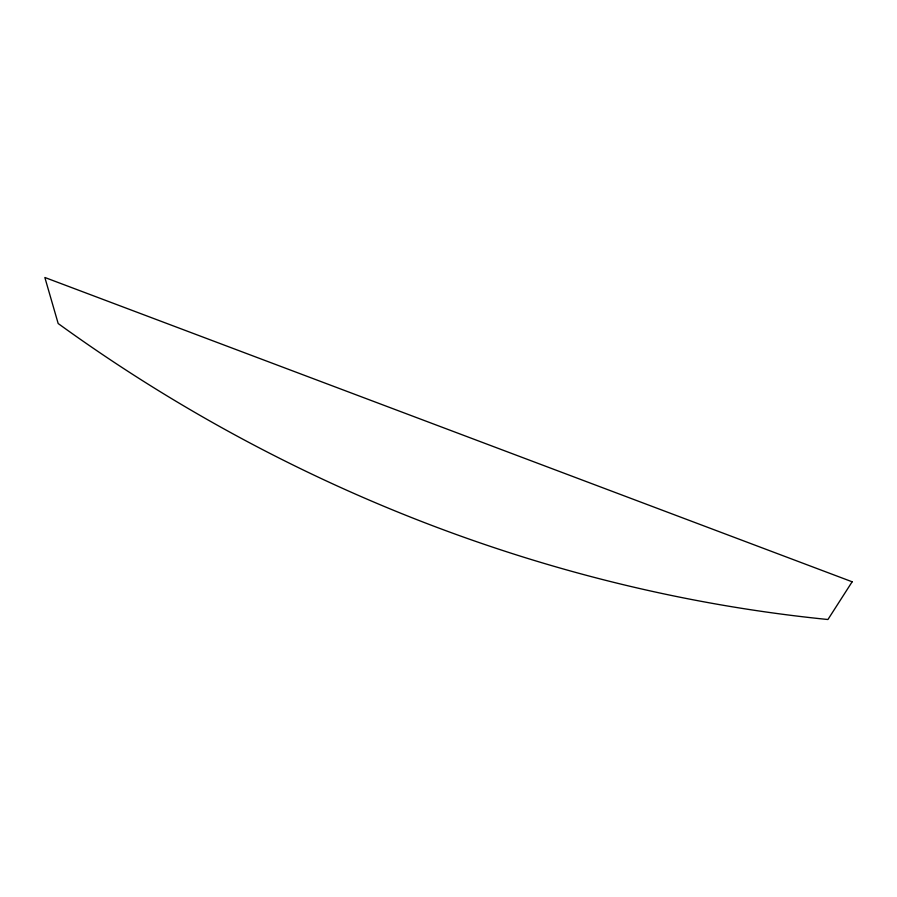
<?xml version="1.0" encoding="UTF-8"?>
<svg xmlns="http://www.w3.org/2000/svg" width="897" height="897" viewBox="0 0 897 897"><rect width="100%" height="100%" fill="white"/><g stroke="black" fill="none" stroke-linecap="round" stroke-linejoin="round"><path stroke-width="1.35" d="M852.15 581.783L827.931 619.513C550.803 591.684 283.463 486.701 58.17 323.525L44.85 277.487L852.15 581.783"/></g></svg>
